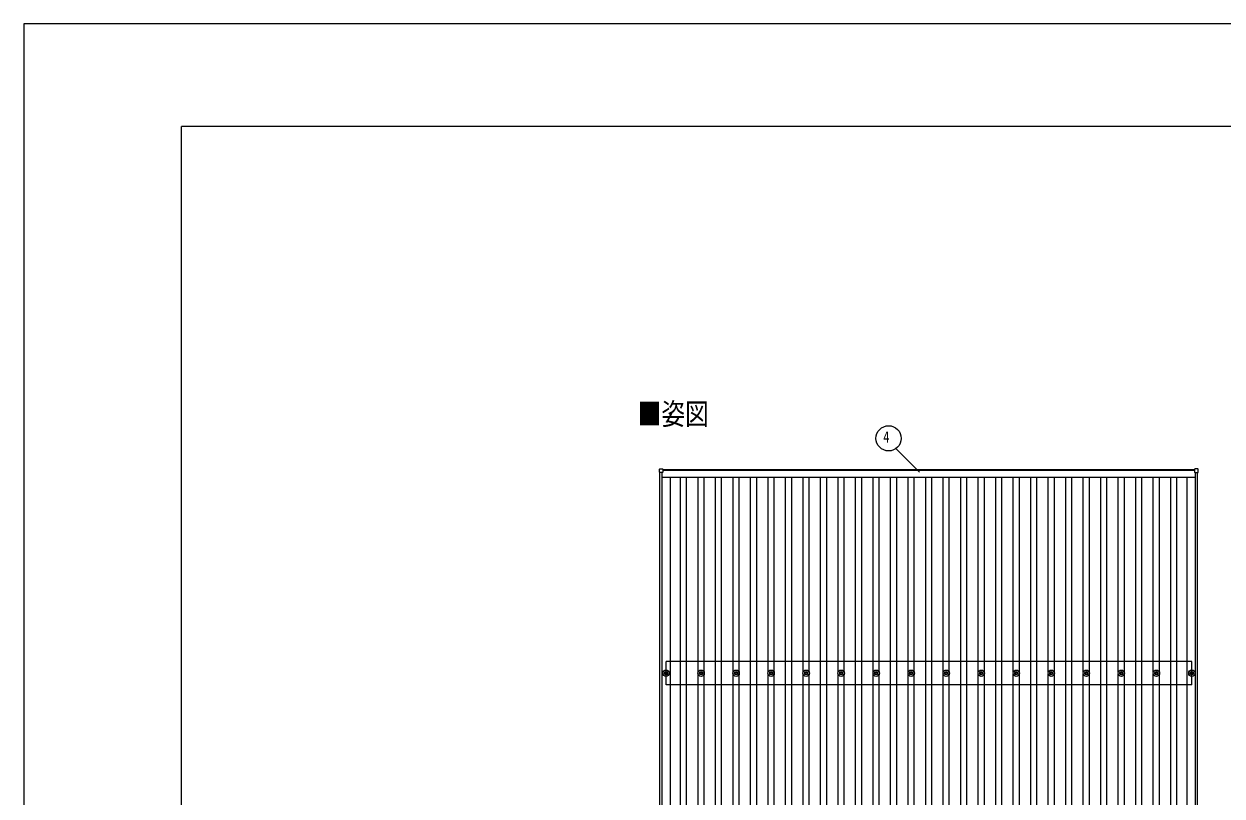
# Model space of a CAD drawing. Units: millimetres, scale not verified. Extents: x -12615 to 12615, y -8910 to 8910.
# Drawn here: x -12615 to -5774, y 4500 to 8910 of the extents above; entities that cross this region are included whole.
import ezdxf
from ezdxf.enums import TextEntityAlignment as Align

# ---------------------------------------------------------------- set-up
doc = ezdxf.new("R2010")
doc.units = ezdxf.units.MM
doc.header["$LTSCALE"] = 40
for name, color, linetype in [('0-2_USER1', 3, 'Continuous'), ('0-5_YKK_13', 4, 'Continuous'), ('0-6_YKK_A1', 4, 'Continuous'), ('0-7_YKK_D', 6, 'Continuous'), ('0-8_YKK_ZWAK', 7, 'Continuous')]:
    doc.layers.add(name, color=color, linetype=linetype)
doc.styles.add('ＭＳ ゴシック', font='')
doc.styles.get('ＭＳ ゴシック').set_extended_font_data('MS Gothic')

msp = doc.modelspace()

# ---------------------------------------------------------------- linework, layer by layer
at = {"layer": '0-5_YKK_13'}
for p, q in [((-8986.74, 6349.3), (-8986.74, 6367.3)), ((-8985.74, 6368.3), (-8967.74, 6368.3)), ((-8966.74, 6367.3), (-8966.74, 6349.3)), ((-5930.14, 6367.3), (-5930.14, 6349.3)), ((-5911.14, 6368.3), (-5929.14, 6368.3)), ((-5910.14, 6349.3), (-5910.14, 6367.3)), ((-8967.74, 6348.3), (-8985.74, 6348.3)), ((-5929.14, 6348.3), (-5911.14, 6348.3)), ((-8958.44, 5203.53), (-8954.02, 5203.53)), ((-8958.44, 5203.53), (-8954.02, 5203.53)), ((-8958.44, 5200.03), (-8954.02, 5200.03)), ((-8950.19, 5211.78), (-8950.19, 5207.36)), ((-8946.69, 5211.78), (-8946.69, 5207.36)), ((-8942.86, 5203.53), (-8938.44, 5203.53)), ((-8942.86, 5200.03), (-8938.44, 5200.03)), ((-8758.44, 5203.53), (-8754.02, 5203.53)), ((-8758.44, 5200.03), (-8754.02, 5200.03)), ((-8750.19, 5211.78), (-8750.19, 5207.36)), ((-8746.69, 5211.78), (-8746.69, 5207.36)), ((-8742.86, 5203.53), (-8738.44, 5203.53)), ((-8742.86, 5200.03), (-8738.44, 5200.03)), ((-8558.44, 5203.53), (-8554.02, 5203.53)), ((-8558.44, 5200.03), (-8554.02, 5200.03)), ((-8550.19, 5211.78), (-8550.19, 5207.36)), ((-8546.69, 5211.78), (-8546.69, 5207.36)), ((-8542.86, 5203.53), (-8538.44, 5203.53)), ((-8542.86, 5200.03), (-8538.44, 5200.03)), ((-8358.44, 5203.53), (-8354.02, 5203.53)), ((-8358.44, 5200.03), (-8354.02, 5200.03)), ((-8350.19, 5211.78), (-8350.19, 5207.36)), ((-8346.69, 5211.78), (-8346.69, 5207.36)), ((-8342.86, 5203.53), (-8338.44, 5203.53)), ((-8342.86, 5200.03), (-8338.44, 5200.03)), ((-8158.44, 5203.53), (-8154.02, 5203.53)), ((-8158.44, 5200.03), (-8154.02, 5200.03)), ((-8150.19, 5211.78), (-8150.19, 5207.36)), ((-8146.69, 5211.78), (-8146.69, 5207.36)), ((-8142.86, 5203.53), (-8138.44, 5203.53)), ((-8142.86, 5200.03), (-8138.44, 5200.03)), ((-7958.44, 5203.53), (-7954.02, 5203.53)), ((-7958.44, 5200.03), (-7954.02, 5200.03)), ((-7950.19, 5211.78), (-7950.19, 5207.36)), ((-7946.69, 5211.78), (-7946.69, 5207.36)), ((-7942.86, 5203.53), (-7938.44, 5203.53)), ((-7942.86, 5200.03), (-7938.44, 5200.03)), ((-7758.44, 5203.53), (-7754.02, 5203.53)), ((-7758.44, 5200.03), (-7754.02, 5200.03)), ((-7750.19, 5211.78), (-7750.19, 5207.36)), ((-7746.69, 5211.78), (-7746.69, 5207.36)), ((-7742.86, 5203.53), (-7738.44, 5203.53)), ((-7742.86, 5200.03), (-7738.44, 5200.03)), ((-7558.44, 5203.53), (-7554.02, 5203.53)), ((-7558.44, 5200.03), (-7554.02, 5200.03)), ((-7550.19, 5211.78), (-7550.19, 5207.36)), ((-7546.69, 5211.78), (-7546.69, 5207.36)), ((-7542.86, 5203.53), (-7538.44, 5203.53)), ((-7542.86, 5200.03), (-7538.44, 5200.03)), ((-7358.44, 5203.53), (-7354.02, 5203.53)), ((-7358.44, 5200.03), (-7354.02, 5200.03)), ((-7350.19, 5211.78), (-7350.19, 5207.36)), ((-7346.69, 5211.78), (-7346.69, 5207.36)), ((-7342.86, 5203.53), (-7338.44, 5203.53)), ((-7342.86, 5200.03), (-7338.44, 5200.03)), ((-7158.44, 5203.53), (-7154.02, 5203.53)), ((-7158.44, 5200.03), (-7154.02, 5200.03)), ((-7150.19, 5211.78), (-7150.19, 5207.36)), ((-7146.69, 5211.78), (-7146.69, 5207.36)), ((-7142.86, 5203.53), (-7138.44, 5203.53)), ((-7142.86, 5200.03), (-7138.44, 5200.03)), ((-6958.44, 5203.53), (-6954.02, 5203.53)), ((-6958.44, 5200.03), (-6954.02, 5200.03)), ((-6950.19, 5211.78), (-6950.19, 5207.36)), ((-6946.69, 5211.78), (-6946.69, 5207.36)), ((-6942.86, 5203.53), (-6938.44, 5203.53)), ((-6942.86, 5200.03), (-6938.44, 5200.03)), ((-6758.44, 5203.53), (-6754.02, 5203.53)), ((-6758.44, 5200.03), (-6754.02, 5200.03)), ((-6750.19, 5211.78), (-6750.19, 5207.36)), ((-6746.69, 5211.78), (-6746.69, 5207.36)), ((-6742.86, 5203.53), (-6738.44, 5203.53)), ((-6742.86, 5200.03), (-6738.44, 5200.03)), ((-6558.44, 5203.53), (-6554.02, 5203.53)), ((-6558.44, 5200.03), (-6554.02, 5200.03)), ((-6550.19, 5211.78), (-6550.19, 5207.36)), ((-6546.69, 5211.78), (-6546.69, 5207.36)), ((-6542.86, 5203.53), (-6538.44, 5203.53)), ((-6542.86, 5200.03), (-6538.44, 5200.03)), ((-6358.44, 5203.53), (-6354.02, 5203.53)), ((-6358.44, 5200.03), (-6354.02, 5200.03)), ((-6350.19, 5211.78), (-6350.19, 5207.36)), ((-6346.69, 5211.78), (-6346.69, 5207.36)), ((-6342.86, 5203.53), (-6338.44, 5203.53)), ((-6342.86, 5200.03), (-6338.44, 5200.03)), ((-6158.44, 5203.53), (-6154.02, 5203.53)), ((-6158.44, 5200.03), (-6154.02, 5200.03)), ((-6150.19, 5211.78), (-6150.19, 5207.36)), ((-6146.69, 5211.78), (-6146.69, 5207.36)), ((-6142.86, 5203.53), (-6138.44, 5203.53)), ((-6142.86, 5200.03), (-6138.44, 5200.03)), ((-5955.69, 5203.53), (-5951.27, 5203.53)), ((-5955.69, 5200.03), (-5951.27, 5200.03)), ((-5947.44, 5211.78), (-5947.44, 5207.36)), ((-5943.94, 5211.78), (-5943.94, 5207.36)), ((-5940.11, 5203.53), (-5935.69, 5203.53)), ((-5940.11, 5200.03), (-5935.69, 5200.03)), ((-8950.19, 5196.2), (-8950.19, 5191.78)), ((-8946.69, 5196.2), (-8946.69, 5191.78)), ((-8750.19, 5196.2), (-8750.19, 5191.78)), ((-8746.69, 5196.2), (-8746.69, 5191.78)), ((-8550.19, 5196.2), (-8550.19, 5191.78)), ((-8546.69, 5196.2), (-8546.69, 5191.78)), ((-8350.19, 5196.2), (-8350.19, 5191.78)), ((-8346.69, 5196.2), (-8346.69, 5191.78)), ((-8150.19, 5196.2), (-8150.19, 5191.78)), ((-8146.69, 5196.2), (-8146.69, 5191.78)), ((-7950.19, 5196.2), (-7950.19, 5191.78)), ((-7946.69, 5196.2), (-7946.69, 5191.78)), ((-7750.19, 5196.2), (-7750.19, 5191.78)), ((-7746.69, 5196.2), (-7746.69, 5191.78)), ((-7550.19, 5196.2), (-7550.19, 5191.78)), ((-7546.69, 5196.2), (-7546.69, 5191.78)), ((-7350.19, 5196.2), (-7350.19, 5191.78)), ((-7346.69, 5196.2), (-7346.69, 5191.78)), ((-7150.19, 5196.2), (-7150.19, 5191.78)), ((-7146.69, 5196.2), (-7146.69, 5191.78)), ((-6950.19, 5196.2), (-6950.19, 5191.78)), ((-6946.69, 5196.2), (-6946.69, 5191.78)), ((-6750.19, 5196.2), (-6750.19, 5191.78)), ((-6746.69, 5196.2), (-6746.69, 5191.78)), ((-6550.19, 5196.2), (-6550.19, 5191.78)), ((-6546.69, 5196.2), (-6546.69, 5191.78)), ((-6350.19, 5196.2), (-6350.19, 5191.78)), ((-6346.69, 5196.2), (-6346.69, 5191.78)), ((-6150.19, 5196.2), (-6150.19, 5191.78)), ((-6146.69, 5196.2), (-6146.69, 5191.78)), ((-5947.44, 5196.2), (-5947.44, 5191.78)), ((-5943.94, 5196.2), (-5943.94, 5191.78))]:
    msp.add_line(p, q, dxfattribs=at)
for centre, radius in [((-8948.44, 5201.78), 18.25), ((-8948.44, 5201.78), 10.15), ((-8948.44, 5201.78), 5.85), ((-8948.44, 5201.78), 5.25), ((-8748.44, 5201.78), 18.25), ((-8748.44, 5201.78), 10.15), ((-8748.44, 5201.78), 5.85), ((-8748.44, 5201.78), 5.25), ((-8548.44, 5201.78), 18.25), ((-8548.44, 5201.78), 10.15), ((-8548.44, 5201.78), 5.85), ((-8548.44, 5201.78), 5.25), ((-8348.44, 5201.78), 18.25), ((-8348.44, 5201.78), 10.15), ((-8348.44, 5201.78), 5.85), ((-8348.44, 5201.78), 5.25), ((-8148.44, 5201.78), 18.25), ((-8148.44, 5201.78), 10.15), ((-8148.44, 5201.78), 5.85), ((-8148.44, 5201.78), 5.25), ((-7948.44, 5201.78), 18.25), ((-7948.44, 5201.78), 10.15), ((-7948.44, 5201.78), 5.85), ((-7948.44, 5201.78), 5.25), ((-7748.44, 5201.78), 18.25), ((-7748.44, 5201.78), 10.15), ((-7748.44, 5201.78), 5.85), ((-7748.44, 5201.78), 5.25), ((-7548.44, 5201.78), 18.25), ((-7548.44, 5201.78), 10.15), ((-7548.44, 5201.78), 5.85), ((-7548.44, 5201.78), 5.25), ((-7348.44, 5201.78), 18.25), ((-7348.44, 5201.78), 10.15), ((-7348.44, 5201.78), 5.85), ((-7348.44, 5201.78), 5.25), ((-7148.44, 5201.78), 18.25), ((-7148.44, 5201.78), 10.15), ((-7148.44, 5201.78), 5.85), ((-7148.44, 5201.78), 5.25), ((-6948.44, 5201.78), 18.25), ((-6948.44, 5201.78), 10.15), ((-6948.44, 5201.78), 5.85), ((-6948.44, 5201.78), 5.25), ((-6748.44, 5201.78), 18.25), ((-6748.44, 5201.78), 10.15), ((-6748.44, 5201.78), 5.85), ((-6748.44, 5201.78), 5.25), ((-6548.44, 5201.78), 18.25), ((-6548.44, 5201.78), 10.15), ((-6548.44, 5201.78), 5.85), ((-6548.44, 5201.78), 5.25), ((-6348.44, 5201.78), 18.25), ((-6348.44, 5201.78), 10.15), ((-6348.44, 5201.78), 5.85), ((-6348.44, 5201.78), 5.25), ((-6148.44, 5201.78), 18.25), ((-6148.44, 5201.78), 10.15), ((-6148.44, 5201.78), 5.85), ((-6148.44, 5201.78), 5.25), ((-5945.69, 5201.78), 18.25), ((-5945.69, 5201.78), 10.15), ((-5945.69, 5201.78), 5.85), ((-5945.69, 5201.78), 5.25)]:
    msp.add_circle(centre, radius, dxfattribs=at)
for centre, start, end in [((-8985.74, 6367.3), 90, 180), ((-8967.74, 6367.3), 0, 90), ((-5929.14, 6367.3), 90, 180), ((-5911.14, 6367.3), 0, 90), ((-8985.74, 6349.3), 180, 270), ((-8967.74, 6349.3), 270, 0), ((-5929.14, 6349.3), 180, 270), ((-5911.14, 6349.3), 270, 0)]:
    msp.add_arc(centre, 1, start, end, dxfattribs=at)
at = {"layer": '0-6_YKK_A1'}
for p, q in [((-8966.74, 6365), (-5930.14, 6365)), ((-8983.44, 949.88), (-8983.44, 6348.3)), ((-8971.44, 949.88), (-8971.44, 6348.3)), ((-8971.44, 6322.21), (-5925.44, 6322.21)), ((-5930.14, 6360.21), (-8966.74, 6360.21)), ((-8923.44, 981.16), (-8923.44, 6322.21)), ((-8865.94, 981.16), (-8865.94, 6322.21)), ((-8830.94, 981.16), (-8830.94, 6322.21)), ((-8765.94, 5206.96), (-8765.94, 6322.21)), ((-8730.94, 5206.96), (-8730.94, 6322.21)), ((-8665.94, 981.16), (-8665.94, 6322.21)), ((-8630.94, 981.16), (-8630.94, 6322.21)), ((-8565.94, 5206.96), (-8565.94, 6322.21)), ((-8530.94, 5206.96), (-8530.94, 6322.21)), ((-8465.94, 981.16), (-8465.94, 6322.21)), ((-8430.94, 981.16), (-8430.94, 6322.21)), ((-8365.94, 5206.96), (-8365.94, 6322.21)), ((-8330.94, 5206.96), (-8330.94, 6322.21)), ((-8265.94, 981.16), (-8265.94, 6322.21)), ((-8230.94, 981.16), (-8230.94, 6322.21)), ((-8165.94, 5206.96), (-8165.94, 6322.21)), ((-8130.94, 5206.96), (-8130.94, 6322.21)), ((-8065.94, 981.16), (-8065.94, 6322.21)), ((-8030.94, 981.16), (-8030.94, 6322.21)), ((-7965.94, 5206.96), (-7965.94, 6322.21)), ((-7930.94, 5206.96), (-7930.94, 6322.21)), ((-7865.94, 981.16), (-7865.94, 6322.21)), ((-7830.94, 981.16), (-7830.94, 6322.21)), ((-7765.94, 5206.96), (-7765.94, 6322.21)), ((-7730.94, 5206.96), (-7730.94, 6322.21)), ((-7665.94, 981.16), (-7665.94, 6322.21)), ((-7630.94, 981.16), (-7630.94, 6322.21)), ((-7565.94, 5206.96), (-7565.94, 6322.21)), ((-7530.94, 5206.96), (-7530.94, 6322.21)), ((-7465.94, 981.16), (-7465.94, 6322.21)), ((-7430.94, 981.16), (-7430.94, 6322.21)), ((-7365.94, 5206.96), (-7365.94, 6322.21)), ((-7330.94, 5206.96), (-7330.94, 6322.21)), ((-7265.94, 981.16), (-7265.94, 6322.21)), ((-7230.94, 981.16), (-7230.94, 6322.21)), ((-7165.94, 5206.96), (-7165.94, 6322.21)), ((-7130.94, 5206.96), (-7130.94, 6322.21)), ((-7065.94, 981.16), (-7065.94, 6322.21)), ((-7030.94, 981.16), (-7030.94, 6322.21)), ((-6965.94, 5206.96), (-6965.94, 6322.21)), ((-6930.94, 5206.96), (-6930.94, 6322.21)), ((-6865.94, 981.16), (-6865.94, 6322.21)), ((-6830.94, 981.16), (-6830.94, 6322.21)), ((-6765.94, 5206.96), (-6765.94, 6322.21)), ((-6730.94, 5206.96), (-6730.94, 6322.21)), ((-6665.94, 981.16), (-6665.94, 6322.21)), ((-6630.94, 981.16), (-6630.94, 6322.21)), ((-6565.94, 5206.96), (-6565.94, 6322.21)), ((-6530.94, 5206.96), (-6530.94, 6322.21)), ((-6465.94, 981.16), (-6465.94, 6322.21)), ((-6430.94, 981.16), (-6430.94, 6322.21)), ((-6365.94, 5206.96), (-6365.94, 6322.21)), ((-6330.94, 5206.96), (-6330.94, 6322.21)), ((-6265.94, 981.16), (-6265.94, 6322.21)), ((-6230.94, 981.16), (-6230.94, 6322.21)), ((-6165.94, 5206.96), (-6165.94, 6322.21)), ((-6130.94, 5206.96), (-6130.94, 6322.21)), ((-6065.94, 981.16), (-6065.94, 6322.21)), ((-6030.94, 981.16), (-6030.94, 6322.21)), ((-5973.44, 981.16), (-5973.44, 6322.21)), ((-5925.44, 949.88), (-5925.44, 6348.3)), ((-5913.44, 949.88), (-5913.44, 6348.3)), ((-5945.69, 5268.78), (-8948.44, 5268.78)), ((-8948.44, 5134.78), (-8948.44, 5268.78)), ((-5945.69, 5134.78), (-5945.69, 5268.78)), ((-5945.69, 5134.78), (-8948.44, 5134.78)), ((-8765.94, 2106.96), (-8765.94, 5196.6)), ((-8730.94, 2106.96), (-8730.94, 5196.6)), ((-8565.94, 2106.96), (-8565.94, 5196.6)), ((-8530.94, 2106.96), (-8530.94, 5196.6)), ((-8365.94, 2106.96), (-8365.94, 5196.6)), ((-8330.94, 2106.96), (-8330.94, 5196.6)), ((-8165.94, 2106.96), (-8165.94, 5196.6)), ((-8130.94, 2106.96), (-8130.94, 5196.6)), ((-7965.94, 2106.96), (-7965.94, 5196.6)), ((-7930.94, 2106.96), (-7930.94, 5196.6)), ((-7765.94, 2106.96), (-7765.94, 5196.6)), ((-7730.94, 2106.96), (-7730.94, 5196.6)), ((-7565.94, 2106.96), (-7565.94, 5196.6)), ((-7530.94, 2106.96), (-7530.94, 5196.6)), ((-7365.94, 2106.96), (-7365.94, 5196.6)), ((-7330.94, 2106.96), (-7330.94, 5196.6)), ((-7165.94, 2106.96), (-7165.94, 5196.6)), ((-7130.94, 2106.96), (-7130.94, 5196.6)), ((-6965.94, 2106.96), (-6965.94, 5196.6)), ((-6930.94, 2106.96), (-6930.94, 5196.6)), ((-6765.94, 2106.96), (-6765.94, 5196.6)), ((-6730.94, 2106.96), (-6730.94, 5196.6)), ((-6565.94, 2106.96), (-6565.94, 5196.6)), ((-6530.94, 2106.96), (-6530.94, 5196.6)), ((-6365.94, 2106.96), (-6365.94, 5196.6)), ((-6330.94, 2106.96), (-6330.94, 5196.6)), ((-6165.94, 2106.96), (-6165.94, 5196.6)), ((-6130.94, 2106.96), (-6130.94, 5196.6))]:
    msp.add_line(p, q, dxfattribs=at)
at = {"layer": '0-7_YKK_D'}
msp.add_line((-7501.34, 6349.67), (-7636.08, 6484.41), dxfattribs=at)
msp.add_circle((-7677.59, 6543.24), 72, dxfattribs=at)
at = {"layer": '0-8_YKK_ZWAK'}
for p in [(11685.06, 8325), (-11714.94, -7575)]:
    msp.add_line(p, (-11714.94, 8325), dxfattribs=at)
msp.add_lwpolyline([(-12615, -8910), (12615, -8910), (12615, 8910), (-12615, 8910)], close=True, dxfattribs=at)

# ---------------------------------------------------------------- texts
at = {"layer": '0-2_USER1', "style": 'ＭＳ ゴシック', "width": 0.8}
msp.add_text('■姿図', height=123.7, dxfattribs=at).set_placement((-9109.81, 6583.44), align=Align.BOTTOM_LEFT)
at = {"layer": '0-7_YKK_D', "style": 'ＭＳ ゴシック', "width": 0.8}
msp.add_text('4', height=65.98, dxfattribs=at).set_placement((-7708.66, 6498.24), align=Align.BOTTOM_LEFT)

doc.saveas('drawing.dxf')
